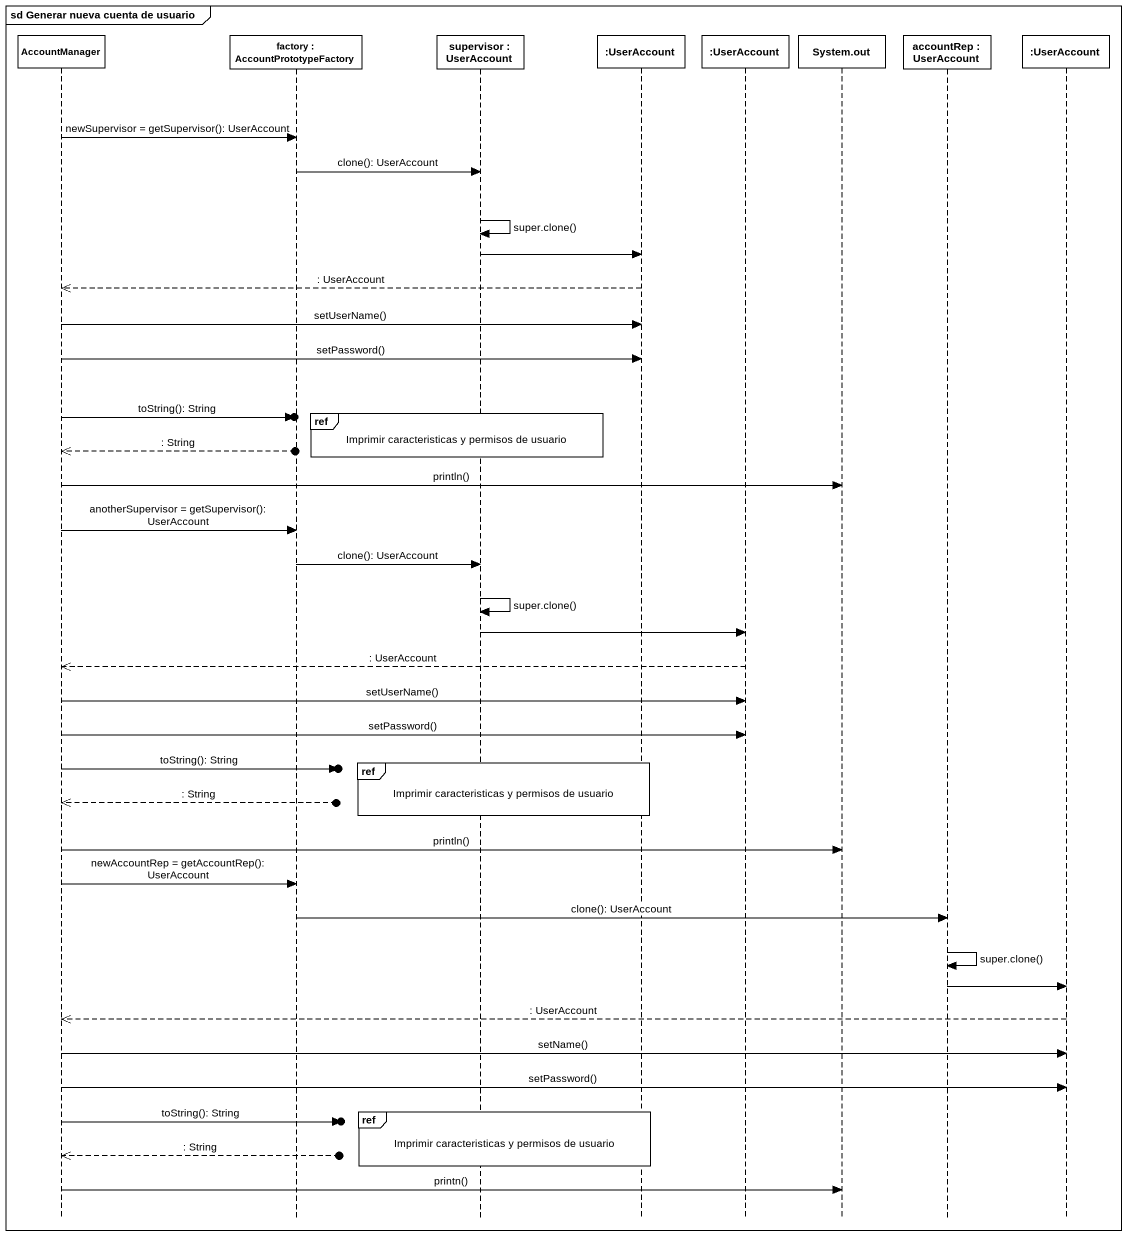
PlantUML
@startuml
mainframe sd Generar nueva cuenta de usuario
hide footbox
participant AccountManager
participant "factory : AccountPrototypeFactory" as factory
participant "supervisor : UserAccount" as supervisor
participant ":UserAccount" as UserAccount
participant ":UserAccount" as UserAccount_2
participant "System.out" as System_out
participant "accountRep : UserAccount" as accountRep
participant ":UserAccount" as UserAccount_3

AccountManager -> factory : newSupervisor = getSupervisor(): UserAccount
factory -> supervisor : clone(): UserAccount
supervisor -> supervisor : super.clone()
supervisor -> UserAccount
UserAccount -->> AccountManager : : UserAccount
AccountManager -> UserAccount : setUserName()
AccountManager -> UserAccount : setPassword()
ref over supervisor : Imprimir caracteristicas y permisos de usuario
AccountManager ->o] : toString(): String
AccountManager <<--o] : : String
AccountManager -> System_out : println()
AccountManager -> factory : anotherSupervisor = getSupervisor(): UserAccount
factory -> supervisor : clone(): UserAccount
supervisor -> supervisor : super.clone()
supervisor -> UserAccount_2
UserAccount_2 -->> AccountManager : : UserAccount
AccountManager -> UserAccount_2 : setUserName()
AccountManager -> UserAccount_2 : setPassword()
ref over supervisor, UserAccount : Imprimir caracteristicas y permisos de usuario
AccountManager ->o] : toString(): String
AccountManager <<--o] : : String
AccountManager -> System_out : println()
AccountManager -> factory : newAccountRep = getAccountRep(): UserAccount
factory -> accountRep : clone(): UserAccount
accountRep -> accountRep : super.clone()
accountRep -> UserAccount_3
UserAccount_3 -->> AccountManager : : UserAccount
AccountManager -> UserAccount_3 : setName()
AccountManager -> UserAccount_3 : setPassword()
ref over supervisor, UserAccount : Imprimir caracteristicas y permisos de usuario
AccountManager ->o] : toString(): String
AccountManager <<--o] : : String
AccountManager -> System_out : printn()
@enduml
